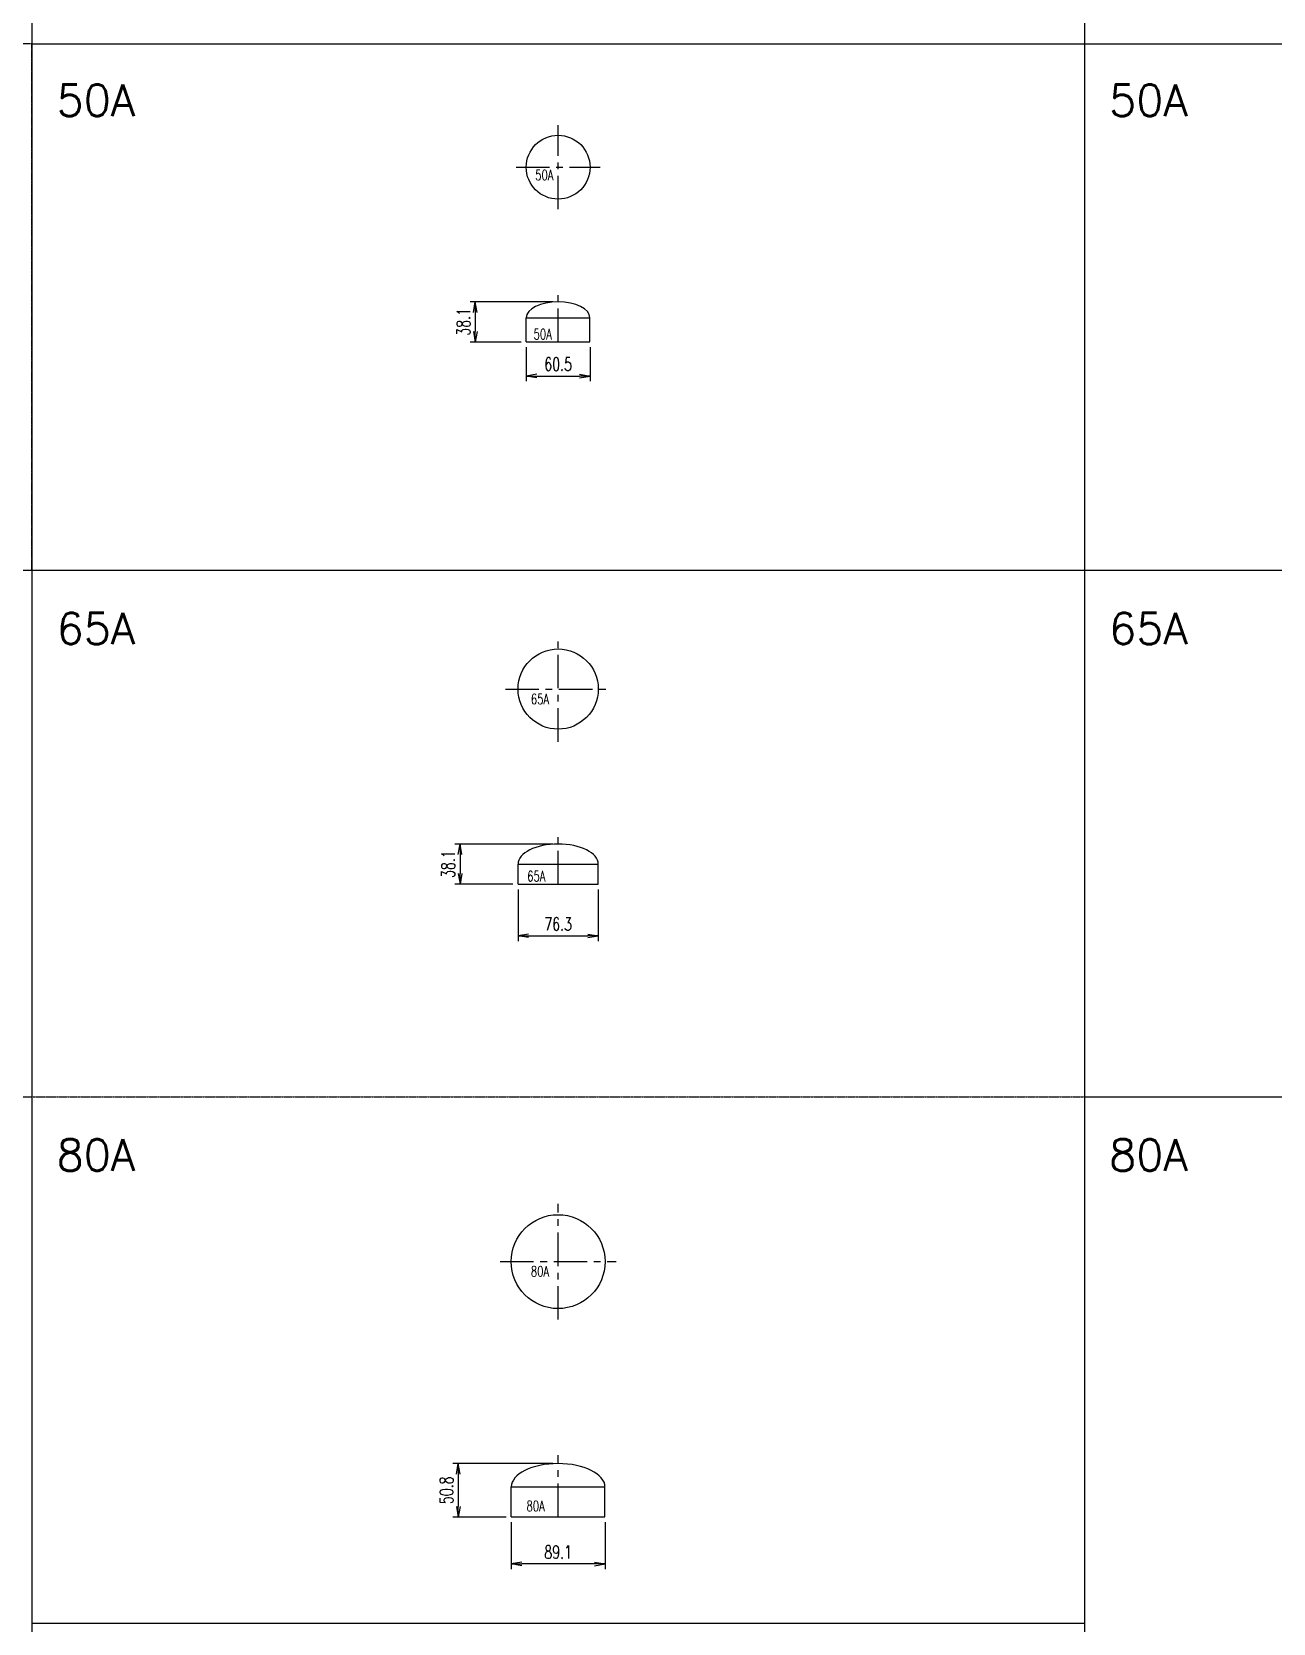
# Model space of a CAD drawing. Header units: millimetres. Extents: x 2090 to 42062, y -14812 to 2738.
# Drawn here: x 5967 to 7146, y -1302 to 209 of the extents above; entities that cross this region are included whole.
import ezdxf

# ---------------------------------------------------------------- set-up
doc = ezdxf.new("R2010")
doc.units = ezdxf.units.MM
doc.header["$PDMODE"] = 35
doc.linetypes.add('CENTER', pattern=[50.8, 31.75, -6.35, 6.35, -6.35])
doc.linetypes.add('CENTER2', pattern=[1.125, 0.75, -0.125, 0.125, -0.125])
for name, color, linetype in [('#配管（SUS)', 220, 'Continuous'), ('DIM', 1, 'Continuous'), ('skeleton', 7, 'Continuous')]:
    doc.layers.add(name, color=color, linetype=linetype)
doc.styles.add('kpk', font='romans.shx', dxfattribs={"width": 0.7, "bigfont": 'extfont2.shx'})
doc.styles.get("Standard").update_dxf_attribs({"font": 'romans.shx', "bigfont": 'extfont.shx'})
doc.dimstyles.new('1／5～KPK', dxfattribs={"dimscale": 5, "dimtxt": 2.5, "dimasz": 2, "dimexe": 1, "dimexo": 1, "dimgap": 1, "dimtad": 3, "dimdsep": 46, "dimtxsty": 'kpk', "dimblk": 'OPEN', "dimcen": 2.5, "dimclrd": 9, "dimclre": 9, "dimclrt": 4, "dimadec": 1, "dimazin": 2, "dimtfac": 1, "dimtmove": 0, "dimatfit": 2, "dimldrblk": 'OPEN', "dimfxl": 1, "dimtfill": 1, "dimlwd": -1, "dimlwe": -1, "dimarcsym": 1})

# ---------------------------------------------------------------- blocks, each defined once
blk = doc.blocks.new('_Open')
at = {"color": 0, "linetype": 'ByBlock', "lineweight": -2}
for p, q in [((-1, 0.17), (0, 0)), ((-1, -0.17), (0, 0)), ((0, 0), (-1, 0))]:
    blk.add_line(p, q, dxfattribs=at)
blk = doc.blocks.new('*D189')
at = {"layer": 'Defpoints', "color": 0, "linetype": 'ByBlock', "transparency": 16777216}
for p in [(6466.7, -47.5), (6436.5, -85.6)]:
    blk.add_point(p, dxfattribs=at)
at = {"layer": 'DIM', "color": 9, "transparency": 16777216}
for p, q in [((6461.7, -47.5), (6383, -47.5)), ((6388, -57.5), (6388, -75.6)), ((6431.5, -85.6), (6383, -85.6))]:
    blk.add_line(p, q, dxfattribs=at)
at = {"layer": 'DIM', "color": 9, "linetype": 'ByBlock', "transparency": 16777216, "xscale": 10, "yscale": 10, "zscale": 10}
for p, rotation in [((6388, -47.5), 90), ((6388, -85.6), 270)]:
    blk.add_blockref('_Open', p, dxfattribs=dict(at, rotation=rotation))
at = {"layer": 'DIM', "color": 4, "linetype": 'ByBlock', "transparency": 16777216, "insert": (6376.8, -66.5), "char_height": 12.5, "attachment_point": 5, "rotation": 90, "style": 'kpk', "bg_fill": 3, "box_fill_scale": 1.1, "bg_fill_color": 256, "bg_fill_true_color": 13158600, "bg_fill_transparency": 0}
blk.add_mtext('38.1', dxfattribs=at)
at = {"layer": 'Defpoints', "color": 0, "linetype": 'ByBlock', "transparency": 16777216}
blk.add_point((6388, -85.6), dxfattribs=at)
blk = doc.blocks.new('*D190')
at = {"layer": 'Defpoints', "color": 0, "linetype": 'ByBlock', "transparency": 16777216}
for p in [(6436.5, -85.6), (6497, -85.6), (6497, -117.9)]:
    blk.add_point(p, dxfattribs=at)
at = {"layer": 'DIM', "color": 9, "transparency": 16777216}
for p, q in [((6436.5, -90.6), (6436.5, -122.9)), ((6497, -90.6), (6497, -122.9)), ((6446.5, -117.9), (6487, -117.9))]:
    blk.add_line(p, q, dxfattribs=at)
at = {"layer": 'DIM', "color": 9, "linetype": 'ByBlock', "transparency": 16777216, "xscale": 10, "yscale": 10, "zscale": 10, "rotation": 180}
blk.add_blockref('_Open', (6436.5, -117.9), dxfattribs=at)
at = {"layer": 'DIM', "color": 9, "linetype": 'ByBlock', "transparency": 16777216, "xscale": 10, "yscale": 10, "zscale": 10}
blk.add_blockref('_Open', (6497, -117.9), dxfattribs=at)
at = {"layer": 'DIM', "color": 4, "linetype": 'ByBlock', "transparency": 16777216, "insert": (6466.7, -106.6), "char_height": 12.5, "attachment_point": 5, "style": 'kpk', "bg_fill": 3, "box_fill_scale": 1.1, "bg_fill_color": 256, "bg_fill_true_color": 13158600, "bg_fill_transparency": 0}
blk.add_mtext('60.5', dxfattribs=at)
blk = doc.blocks.new('*D191')
at = {"layer": 'Defpoints', "color": 0, "linetype": 'ByBlock', "transparency": 16777216}
for p in [(6428.6, -600.5), (6504.9, -600.5), (6504.9, -649.6)]:
    blk.add_point(p, dxfattribs=at)
at = {"layer": 'DIM', "color": 9, "transparency": 16777216}
for p, q in [((6428.6, -605.5), (6428.6, -654.6)), ((6504.9, -605.5), (6504.9, -654.6)), ((6438.6, -649.6), (6494.9, -649.6))]:
    blk.add_line(p, q, dxfattribs=at)
at = {"layer": 'DIM', "color": 9, "linetype": 'ByBlock', "transparency": 16777216, "xscale": 10, "yscale": 10, "zscale": 10, "rotation": 180}
blk.add_blockref('_Open', (6428.6, -649.6), dxfattribs=at)
at = {"layer": 'DIM', "color": 9, "linetype": 'ByBlock', "transparency": 16777216, "xscale": 10, "yscale": 10, "zscale": 10}
blk.add_blockref('_Open', (6504.9, -649.6), dxfattribs=at)
at = {"layer": 'DIM', "color": 4, "linetype": 'ByBlock', "transparency": 16777216, "insert": (6466.7, -638.4), "char_height": 12.5, "attachment_point": 5, "style": 'kpk', "bg_fill": 3, "box_fill_scale": 1.1, "bg_fill_color": 256, "bg_fill_true_color": 13158600, "bg_fill_transparency": 0}
blk.add_mtext('76.3', dxfattribs=at)
blk = doc.blocks.new('*D192')
at = {"layer": 'Defpoints', "color": 0, "linetype": 'ByBlock', "transparency": 16777216}
for p in [(6466.7, -562.4), (6428.6, -600.5)]:
    blk.add_point(p, dxfattribs=at)
at = {"layer": 'DIM', "color": 9, "transparency": 16777216}
for p, q in [((6461.7, -562.4), (6368.5, -562.4)), ((6373.5, -572.4), (6373.5, -590.5)), ((6423.6, -600.5), (6368.5, -600.5))]:
    blk.add_line(p, q, dxfattribs=at)
at = {"layer": 'DIM', "color": 9, "linetype": 'ByBlock', "transparency": 16777216, "xscale": 10, "yscale": 10, "zscale": 10}
for p, rotation in [((6373.5, -562.4), 90), ((6373.5, -600.5), 270)]:
    blk.add_blockref('_Open', p, dxfattribs=dict(at, rotation=rotation))
at = {"layer": 'DIM', "color": 4, "linetype": 'ByBlock', "transparency": 16777216, "insert": (6362.2, -581.5), "char_height": 12.5, "attachment_point": 5, "rotation": 90, "style": 'kpk', "bg_fill": 3, "box_fill_scale": 1.1, "bg_fill_color": 256, "bg_fill_true_color": 13158600, "bg_fill_transparency": 0}
blk.add_mtext('38.1', dxfattribs=at)
at = {"layer": 'Defpoints', "color": 0, "linetype": 'ByBlock', "transparency": 16777216}
blk.add_point((6373.5, -600.5), dxfattribs=at)
blk = doc.blocks.new('*D193')
at = {"layer": 'Defpoints', "color": 0, "linetype": 'ByBlock', "transparency": 16777216}
for p in [(6422.2, -1201.6), (6511.3, -1201.6), (6422.2, -1246.2)]:
    blk.add_point(p, dxfattribs=at)
at = {"layer": 'DIM', "color": 9, "transparency": 16777216}
for p, q in [((6422.2, -1206.6), (6422.2, -1251.2)), ((6511.3, -1206.6), (6511.3, -1251.2)), ((6501.3, -1246.2), (6432.2, -1246.2))]:
    blk.add_line(p, q, dxfattribs=at)
at = {"layer": 'DIM', "color": 9, "linetype": 'ByBlock', "transparency": 16777216, "xscale": 10, "yscale": 10, "zscale": 10, "rotation": 180}
blk.add_blockref('_Open', (6422.2, -1246.2), dxfattribs=at)
at = {"layer": 'DIM', "color": 9, "linetype": 'ByBlock', "transparency": 16777216, "xscale": 10, "yscale": 10, "zscale": 10}
blk.add_blockref('_Open', (6511.3, -1246.2), dxfattribs=at)
at = {"layer": 'DIM', "color": 4, "linetype": 'ByBlock', "transparency": 16777216, "insert": (6466.7, -1234.9), "char_height": 12.5, "attachment_point": 5, "style": 'kpk', "bg_fill": 3, "box_fill_scale": 1.1, "bg_fill_color": 256, "bg_fill_true_color": 13158600, "bg_fill_transparency": 0}
blk.add_mtext('89.1', dxfattribs=at)
blk = doc.blocks.new('*D194')
at = {"layer": 'Defpoints', "color": 0, "linetype": 'ByBlock', "transparency": 16777216}
for p in [(6466.7, -1150.8), (6371.8, -1201.6), (6422.2, -1201.6)]:
    blk.add_point(p, dxfattribs=at)
at = {"layer": 'DIM', "color": 9, "transparency": 16777216}
for p, q in [((6461.7, -1150.8), (6366.8, -1150.8)), ((6371.8, -1160.8), (6371.8, -1191.6)), ((6417.2, -1201.6), (6366.8, -1201.6))]:
    blk.add_line(p, q, dxfattribs=at)
at = {"layer": 'DIM', "color": 9, "linetype": 'ByBlock', "transparency": 16777216, "xscale": 10, "yscale": 10, "zscale": 10}
for p, rotation in [((6371.8, -1150.8), 90), ((6371.8, -1201.6), 270)]:
    blk.add_blockref('_Open', p, dxfattribs=dict(at, rotation=rotation))
at = {"layer": 'DIM', "color": 4, "linetype": 'ByBlock', "transparency": 16777216, "insert": (6360.6, -1176.2), "char_height": 12.5, "attachment_point": 5, "rotation": 90, "style": 'kpk', "bg_fill": 3, "box_fill_scale": 1.1, "bg_fill_color": 256, "bg_fill_true_color": 13158600, "bg_fill_transparency": 0}
blk.add_mtext('50.8', dxfattribs=at)
blk = doc.blocks.new('A$C2E8F2F52')
at = {"layer": '#配管（SUS)', "color": 2, "linetype": 'CENTER'}
for p, q in [((0, -40), (0, 40)), ((-40, 0), (40, 0))]:
    blk.add_line(p, q, dxfattribs=at)
at = {"layer": '#配管（SUS)', "color": 0, "linetype": 'ByBlock'}
blk.add_circle((0, 0), 30.3, dxfattribs=at)
at = {"layer": 'Defpoints', "color": 5, "insert": (-21.8, -7.4), "char_height": 10, "attachment_point": 4}
blk.add_mtext('{\\W0.7;50A}', dxfattribs=at)
blk = doc.blocks.new('A$C7B2D6FDB')
at = {"layer": '#配管（SUS)', "color": 2, "linetype": 'CENTER'}
blk.add_line((0, -23), (0, 25.8), dxfattribs=at)
at = {"layer": '#配管（SUS)', "color": 0, "linetype": 'ByBlock'}
for p, q in [((-30.2, -23), (-30.2, 0)), ((-30.2, 0), (30.2, 0)), ((30.2, -23), (30.2, 0)), ((-30.2, -23), (30.2, -23))]:
    blk.add_line(p, q, dxfattribs=at)
blk.add_ellipse((0, 0), major_axis=(-30.2, 0), ratio=0.5, start_param=3.141593, end_param=6.283185, dxfattribs=at)
at = {"layer": 'Defpoints', "color": 5, "insert": (-23.3, -15.5), "char_height": 10, "attachment_point": 4}
blk.add_mtext('{\\W0.7;50A}', dxfattribs=at)
blk = doc.blocks.new('A$C7466614E')
at = {"layer": '#配管（SUS)', "color": 2, "linetype": 'CENTER'}
for p, q in [((0, -50), (0, 50)), ((-50, 0), (50, 0))]:
    blk.add_line(p, q, dxfattribs=at)
at = {"layer": '#配管（SUS)', "color": 0, "linetype": 'ByBlock'}
blk.add_circle((0, 0), 38.1, dxfattribs=at)
at = {"layer": 'Defpoints', "color": 5, "insert": (-25.9, -9.5), "char_height": 10, "attachment_point": 4}
blk.add_mtext('{\\W0.7;65A}', dxfattribs=at)
blk = doc.blocks.new('A$C6FA97E58')
at = {"layer": '#配管（SUS)', "color": 2, "linetype": 'CENTER'}
blk.add_line((0, -19), (0, 29.7), dxfattribs=at)
at = {"layer": '#配管（SUS)', "color": 0, "linetype": 'ByBlock'}
for p, q in [((-38.1, -19), (-38.1, 0)), ((-38.1, 0), (38.1, 0)), ((38.1, -19), (38.1, 0)), ((-38.1, -19), (38.1, -19))]:
    blk.add_line(p, q, dxfattribs=at)
blk.add_ellipse((0, 0), major_axis=(-38.1, 0), ratio=0.5, start_param=3.141593, end_param=6.283185, dxfattribs=at)
at = {"layer": 'Defpoints', "color": 5, "insert": (-29.4, -11.5), "char_height": 10, "attachment_point": 4}
blk.add_mtext('{\\W0.7;65A}', dxfattribs=at)
blk = doc.blocks.new('A$C2F0751F7')
at = {"layer": '#配管（SUS)', "color": 2, "linetype": 'CENTER'}
for p, q in [((0, -55), (0, 55)), ((-55, 0), (55, 0))]:
    blk.add_line(p, q, dxfattribs=at)
at = {"layer": '#配管（SUS)', "color": 0, "linetype": 'ByBlock'}
blk.add_circle((0, 0), 44.6, dxfattribs=at)
at = {"layer": 'Defpoints', "color": 5, "insert": (-25.9, -9.2), "char_height": 10, "attachment_point": 4}
blk.add_mtext('{\\W0.7;80A}', dxfattribs=at)
blk = doc.blocks.new('A$C47EE0EB1')
at = {"layer": '#配管（SUS)', "color": 2, "linetype": 'CENTER'}
blk.add_line((0, -28.5), (0, 30.1), dxfattribs=at)
at = {"layer": '#配管（SUS)', "color": 0, "linetype": 'ByBlock'}
for p, q in [((-44.5, -28.5), (-44.5, 0)), ((-44.5, 0), (44.5, 0)), ((44.5, -28.5), (44.5, 0)), ((-44.5, -28.5), (44.5, -28.5))]:
    blk.add_line(p, q, dxfattribs=at)
blk.add_ellipse((0, 0), major_axis=(-44.5, 0), ratio=0.5, start_param=3.141593, end_param=6.283185, dxfattribs=at)
at = {"layer": 'Defpoints', "color": 5, "insert": (-30.1, -18.1), "char_height": 10, "attachment_point": 4}
blk.add_mtext('{\\W0.7;80A}', dxfattribs=at)

msp = doc.modelspace()

# ---------------------------------------------------------------- linework, layer by layer
at = {"color": 0, "linetype": 'CENTER2'}
msp.add_line((5966.709, -802.432), (6966.709, -802.432), dxfattribs=at)
msp.add_lwpolyline([(5966.709, 197.568), (5572.496, 197.568), (5572.496, -302.432), (5966.709, -302.432)], close=True, dxfattribs=at)
at = {"layer": 'skeleton'}
for p, q in [((5966.709, 1807.568), (5966.709, -6552.432)), ((6966.709, 1807.568), (6966.709, -6552.432)), ((5966.709, 197.568), (6966.709, 197.568)), ((6966.709, 197.568), (8325.36, 197.568)), ((4649.823, -302.432), (5966.709, -302.432)), ((5966.709, -302.432), (6966.709, -302.432)), ((6966.709, -302.432), (8325.36, -302.432)), ((4649.823, -802.432), (5966.709, -802.432)), ((6966.709, -802.432), (8325.36, -802.432)), ((5966.709, -1302.432), (6966.709, -1302.432))]:
    msp.add_line(p, q, dxfattribs=at)

# ---------------------------------------------------------------- block references
at = {"layer": '#配管（SUS)'}
for name, p in [('A$C2E8F2F52', (6466.709, 80.415)), ('A$C7466614E', (6466.709, -415.206)), ('A$C2F0751F7', (6466.709, -959.047))]:
    msp.add_blockref(name, p, dxfattribs=at)

# ---------------------------------------------------------------- texts
at = {"color": 71, "char_height": 30, "attachment_point": 4}
for s, insert in [('50A', (5990.267, 144.012)), ('50A', (6990.267, 144.012)), ('65A', (5990.267, -357.738)), ('65A', (6990.267, -357.738)), ('80A', (5990.267, -857.738)), ('80A', (6990.267, -857.738))]:
    msp.add_mtext(s, dxfattribs=dict(at, insert=insert))

# ---------------------------------------------------------------- dimensions: what is measured, and where the dimension line sits
at = {"layer": 'DIM', "linetype": 'ByBlock'}
dim = msp.add_linear_dim(base=(6388.039, -85.567), p1=(6466.709, -47.467), p2=(6436.459, -85.567), angle=90, dimstyle='1／5～KPK', dxfattribs=at)
dim.commit()
dim.dimension.update_dxf_attribs({"geometry": '*D189', "text_midpoint": (6376.789, -66.517)})
for base, p1, p2, picture, middle in [((6504.859, -649.609), (6428.559, -600.515), (6504.859, -600.515), '*D191', (6466.709, -638.359)), ((6422.159, -1246.188), (6511.259, -1201.613), (6422.159, -1201.613), '*D193', (6466.709, -1234.938))]:
    dim = msp.add_linear_dim(base=base, p1=p1, p2=p2, dimstyle='1／5～KPK', dxfattribs=at)
    dim.commit()
    dim.dimension.update_dxf_attribs({"geometry": picture, "text_midpoint": middle})

# ---------------------------------------------------------------- next in the draw order: dimensions: what is measured, and where the dimension line sits
dim = msp.add_linear_dim(base=(6496.959, -117.883), p1=(6436.459, -85.567), p2=(6496.959, -85.567), dimstyle='1／5～KPK', dxfattribs=at)
dim.commit()
dim.dimension.update_dxf_attribs({"geometry": '*D190', "text_midpoint": (6466.709, -106.633)})
for base, p1, p2, picture, middle in [((6373.472, -600.515), (6466.709, -562.415), (6428.559, -600.515), '*D192', (6362.222, -581.465)), ((6371.837, -1201.613), (6466.709, -1150.813), (6422.159, -1201.613), '*D194', (6360.587, -1176.213))]:
    dim = msp.add_linear_dim(base=base, p1=p1, p2=p2, angle=90, dimstyle='1／5～KPK', dxfattribs=at)
    dim.commit()
    dim.dimension.update_dxf_attribs({"geometry": picture, "text_midpoint": middle})

# ---------------------------------------------------------------- next in the draw order: block references
at = {"layer": '#配管（SUS)'}
for name, p in [('A$C7B2D6FDB', (6466.709, -62.592)), ('A$C6FA97E58', (6466.709, -581.49)), ('A$C47EE0EB1', (6466.709, -1173.088))]:
    msp.add_blockref(name, p, dxfattribs=at)

doc.saveas('drawing.dxf')
